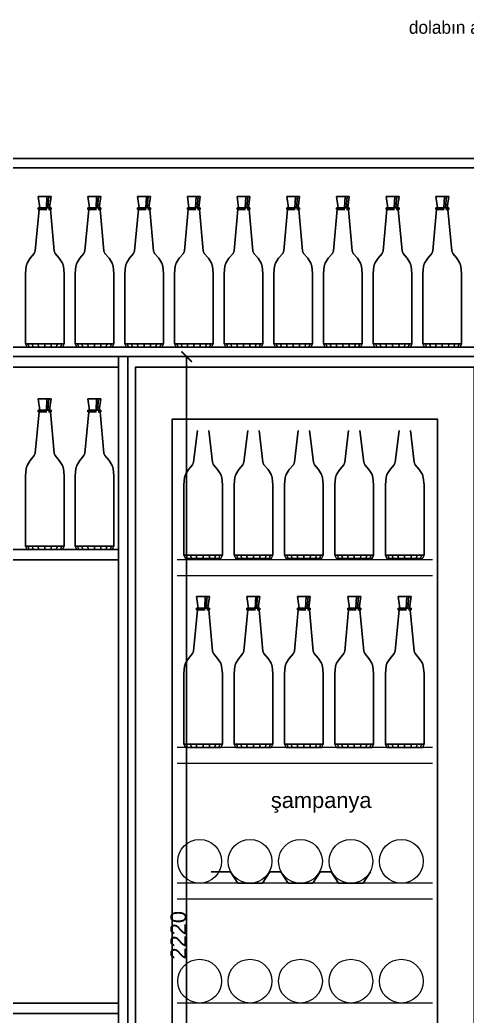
# Model space of a CAD drawing. Header units: millimetres. Extents: x 20829 to 29437, y 2955 to 9873.
# Drawn here: x 24376 to 25235, y 4085 to 5996 of the extents above; entities that cross this region are included whole.
import ezdxf

# ---------------------------------------------------------------- set-up
doc = ezdxf.new("R2010")
doc.units = ezdxf.units.MM
doc.layers.add('Auto-SilikCizgiler', color=251, linetype='Continuous', lineweight=9)
doc.styles.get("Standard").update_dxf_attribs({"font": 'arial.ttf'})
doc.styles.add('TAKSİM', font='GOTHIC.TTF', dxfattribs={"height": 20})
doc.dimstyles.new('ölçü 1_50', dxfattribs={"dimtxt": 30, "dimasz": 20, "dimexe": 2, "dimexo": 5, "dimtad": 1, "dimdec": 0, "dimtxsty": 'Standard', "dimblk": 'ARCHTICK', "dimcen": 2.5, "dimclrd": 256, "dimclre": 256, "dimclrt": 256, "dimadec": 0, "dimazin": 0, "dimtfac": 1, "dimtdec": 0, "dimtmove": 0, "dimatfit": 3, "dimldrblk": 'ARCHTICK', "dimfxl": 1, "dimlwd": -1, "dimlwe": -1, "dimarcsym": 0})

# ---------------------------------------------------------------- blocks, each defined once
blk = doc.blocks.new('sisw')
at = {"layer": 'Auto-SilikCizgiler'}
for points in [[(19158.05, 139884.55, -0.22), (19158.36, 139882.35, -0.16), (19158.36, 139882.35, 0.16), (19158.05, 139884.55, 0.22)], [(19159.29, 139884.55), (19158.2, 139884.55, -0.63), (19158.05, 139884.55, -0.22), (19159.29, 139884.55)], [(19159.29, 139884.55), (19158.05, 139884.55, -0.22), (19158.05, 139884.55, 0.22), (19159.29, 139884.55)], [(19159.29, 139884.55), (19158.05, 139884.55, 0.22), (19158.2, 139884.55, 0.63), (19159.29, 139884.55)], [(19159.29, 139884.55), (19158.48, 139884.55, -0.96), (19158.2, 139884.55, -0.63), (19159.29, 139884.55)], [(19159.29, 139884.55), (19158.2, 139884.55, 0.63), (19158.48, 139884.55, 0.96), (19159.29, 139884.55)], [(19159.29, 139884.55), (19158.86, 139884.55, -1.18), (19158.48, 139884.55, -0.96), (19159.29, 139884.55)], [(19159.29, 139884.55), (19158.48, 139884.55, 0.96), (19158.86, 139884.55, 1.18), (19159.29, 139884.55)], [(19159.29, 139884.55), (19159.29, 139884.55, -1.26), (19158.86, 139884.55, -1.18), (19159.29, 139884.55)], [(19159.29, 139884.55), (19158.86, 139884.55, 1.18), (19159.29, 139884.55, 1.26), (19159.29, 139884.55)], [(19159.29, 139884.55), (19159.29, 139884.55, 1.26), (19159.72, 139884.55, 1.18), (19159.29, 139884.55)], [(19159.29, 139884.55), (19159.72, 139884.55, 1.18), (19160.1, 139884.55, 0.96), (19159.29, 139884.55)], [(19159.29, 139884.55), (19160.1, 139884.55, 0.96), (19160.38, 139884.55, 0.63), (19159.29, 139884.55)], [(19159.29, 139884.55), (19160.38, 139884.55, 0.63), (19160.53, 139884.55, 0.22), (19159.29, 139884.55)], [(19159.29, 139884.55), (19160.53, 139884.55, 0.22), (19160.53, 139884.55, -0.22), (19159.29, 139884.55)], [(19159.29, 139884.55), (19160.53, 139884.55, -0.22), (19160.38, 139884.55, -0.63), (19159.29, 139884.55)], [(19159.29, 139884.55), (19160.38, 139884.55, -0.63), (19160.1, 139884.55, -0.96), (19159.29, 139884.55)], [(19159.29, 139884.55), (19160.1, 139884.55, -0.96), (19159.72, 139884.55, -1.18), (19159.29, 139884.55)], [(19159.29, 139884.55), (19159.72, 139884.55, -1.18), (19159.29, 139884.55, -1.26), (19159.29, 139884.55)], [(19159.72, 139884.55, 1.18), (19159.61, 139882.35, 0.89), (19159.9, 139882.35, 0.72), (19160.1, 139884.55, 0.96)], [(19160.1, 139884.55, -0.96), (19159.9, 139882.35, -0.72), (19159.61, 139882.35, -0.89), (19159.72, 139884.55, -1.18)], [(19160.53, 139884.55, 0.22), (19160.22, 139882.35, 0.16), (19160.22, 139882.35, -0.16), (19160.53, 139884.55, -0.22)], [(19158.21, 139882.04, 0.19), (19157.47, 139874.11, 0.32), (19157.47, 139874.11, -0.32), (19158.21, 139882.04, -0.19)], [(19158.78, 139882.35, 0.3), (19158.2, 139882.35, 0.63), (19158.05, 139882.35, 0.22), (19158.71, 139882.35, 0.1)], [(19158.71, 139882.35, 0.1), (19158.05, 139882.35, 0.22), (19158.05, 139882.35, -0.22), (19158.71, 139882.35, -0.1)], [(19158.05, 139882.35, 0.22), (19158.05, 139882.04, 0.22), (19158.05, 139882.04, -0.22), (19158.05, 139882.35, -0.22)], [(19158.71, 139882.35, -0.1), (19158.05, 139882.35, -0.22), (19158.2, 139882.35, -0.63), (19158.78, 139882.35, -0.3)], [(19158.2, 139882.04, 0.63), (19158.34, 139882.04, 0.55), (19158.21, 139882.04, 0.19), (19158.05, 139882.04, 0.22)], [(19158.05, 139882.04, 0.22), (19158.21, 139882.04, 0.19), (19158.21, 139882.04, -0.19), (19158.05, 139882.04, -0.22)], [(19158.05, 139882.04, -0.22), (19158.21, 139882.04, -0.19), (19158.34, 139882.04, -0.55), (19158.2, 139882.04, -0.63)], [(19158.91, 139882.35, 0.46), (19158.48, 139882.35, 0.96), (19158.2, 139882.35, 0.63), (19158.78, 139882.35, 0.3)], [(19158.78, 139882.35, -0.3), (19158.2, 139882.35, -0.63), (19158.48, 139882.35, -0.96), (19158.91, 139882.35, -0.46)], [(19158.48, 139882.04, 0.96), (19158.58, 139882.04, 0.84), (19158.34, 139882.04, 0.55), (19158.2, 139882.04, 0.63)], [(19158.2, 139882.04, -0.63), (19158.34, 139882.04, -0.55), (19159.67, 139882.04, -1.03), (19158.48, 139882.04, -0.96)], [(19158.36, 139882.35, 0.16), (19158.73, 139882.35, 0.1), (19158.8, 139882.35, 0.28), (19158.47, 139882.35, 0.47)], [(19158.36, 139882.35, -0.16), (19158.73, 139882.35, -0.1), (19158.73, 139882.35, 0.1), (19158.36, 139882.35, 0.16)], [(19158.47, 139882.35, -0.47), (19158.8, 139882.35, -0.28), (19158.73, 139882.35, -0.1), (19158.36, 139882.35, -0.16)], [(19158.47, 139882.35, 0.47), (19158.8, 139882.35, 0.28), (19158.93, 139882.35, 0.43), (19158.69, 139882.35, 0.72)], [(19158.69, 139882.35, -0.72), (19158.93, 139882.35, -0.43), (19158.8, 139882.35, -0.28), (19158.47, 139882.35, -0.47)], [(19159.09, 139882.35, 0.56), (19158.86, 139882.35, 1.18), (19158.48, 139882.35, 0.96), (19158.91, 139882.35, 0.46)], [(19158.91, 139882.35, -0.46), (19158.48, 139882.35, -0.96), (19158.86, 139882.35, -1.18), (19159.09, 139882.35, -0.56)], [(19158.69, 139882.35, 0.72), (19158.93, 139882.35, 0.43), (19159.1, 139882.35, 0.53), (19158.97, 139882.35, 0.89)], [(19158.97, 139882.35, -0.89), (19159.1, 139882.35, -0.53), (19158.93, 139882.35, -0.43), (19158.69, 139882.35, -0.72)], [(19159.29, 139882.35, 0.6), (19159.29, 139882.35, 1.26), (19158.86, 139882.35, 1.18), (19159.09, 139882.35, 0.56)], [(19159.09, 139882.35, -0.56), (19158.86, 139882.35, -1.18), (19159.29, 139882.35, -1.26), (19159.29, 139882.35, -0.6)], [(19159.29, 139882.35, -0.94), (19159.29, 139882.35, -0.57), (19159.1, 139882.35, -0.53), (19158.97, 139882.35, -0.89)], [(19158.97, 139882.35, 0.89), (19159.1, 139882.35, 0.53), (19159.29, 139882.35, 0.57), (19159.29, 139882.35, 0.94)], [(19159.61, 139882.35, -0.89), (19159.48, 139882.35, -0.53), (19159.29, 139882.35, -0.57), (19159.29, 139882.35, -0.94)], [(19159.29, 139882.35, 0.94), (19159.29, 139882.35, 0.57), (19159.48, 139882.35, 0.53), (19159.61, 139882.35, 0.89)], [(19159.29, 139882.35, -0.6), (19159.29, 139882.35, -1.26), (19159.72, 139882.35, -1.18), (19159.49, 139882.35, -0.56)], [(19159.49, 139882.35, 0.56), (19159.72, 139882.35, 1.18), (19159.29, 139882.35, 1.26), (19159.29, 139882.35, 0.6)], [(19159.9, 139882.35, -0.72), (19159.65, 139882.35, -0.43), (19159.48, 139882.35, -0.53), (19159.61, 139882.35, -0.89)], [(19159.61, 139882.35, 0.89), (19159.48, 139882.35, 0.53), (19159.65, 139882.35, 0.43), (19159.9, 139882.35, 0.72)], [(19159.49, 139882.35, -0.56), (19159.72, 139882.35, -1.18), (19160.1, 139882.35, -0.96), (19159.67, 139882.35, -0.46)], [(19159.67, 139882.35, 0.46), (19160.1, 139882.35, 0.96), (19159.72, 139882.35, 1.18), (19159.49, 139882.35, 0.56)], [(19160.11, 139882.35, -0.47), (19159.78, 139882.35, -0.28), (19159.65, 139882.35, -0.43), (19159.9, 139882.35, -0.72)], [(19159.9, 139882.35, 0.72), (19159.65, 139882.35, 0.43), (19159.78, 139882.35, 0.28), (19160.11, 139882.35, 0.47)], [(19159.67, 139882.35, -0.46), (19160.1, 139882.35, -0.96), (19160.38, 139882.35, -0.63), (19159.81, 139882.35, -0.3)], [(19159.81, 139882.35, 0.3), (19160.38, 139882.35, 0.63), (19160.1, 139882.35, 0.96), (19159.67, 139882.35, 0.46)], [(19160.22, 139882.35, -0.16), (19159.85, 139882.35, -0.1), (19159.78, 139882.35, -0.28), (19160.11, 139882.35, -0.47)], [(19160.11, 139882.35, 0.47), (19159.78, 139882.35, 0.28), (19159.85, 139882.35, 0.1), (19160.22, 139882.35, 0.16)], [(19159.81, 139882.35, -0.3), (19160.38, 139882.35, -0.63), (19160.53, 139882.35, -0.22), (19159.88, 139882.35, -0.1)], [(19159.88, 139882.35, 0.1), (19160.53, 139882.35, 0.22), (19160.38, 139882.35, 0.63), (19159.81, 139882.35, 0.3)], [(19160.22, 139882.35, 0.16), (19159.85, 139882.35, 0.1), (19159.85, 139882.35, -0.1), (19160.22, 139882.35, -0.16)], [(19159.88, 139882.35, -0.1), (19160.53, 139882.35, -0.22), (19160.53, 139882.35, 0.22), (19159.88, 139882.35, 0.1)], [(19160.1, 139882.04, -0.96), (19160, 139882.04, -0.84), (19160.24, 139882.04, -0.55), (19160.38, 139882.04, -0.63)], [(19160.38, 139882.04, 0.63), (19160.24, 139882.04, 0.55), (19160, 139882.04, 0.84), (19160.1, 139882.04, 0.96)], [(19160.38, 139882.04, -0.63), (19160.24, 139882.04, -0.55), (19160.37, 139882.04, -0.19), (19160.53, 139882.04, -0.22)], [(19160.53, 139882.04, 0.22), (19160.37, 139882.04, 0.19), (19160.24, 139882.04, 0.55), (19160.38, 139882.04, 0.63)], [(19160.37, 139882.04, -0.19), (19161.11, 139874.11, -0.32), (19161.11, 139874.11, 0.32), (19160.37, 139882.04, 0.19)], [(19160.53, 139882.04, -0.22), (19160.37, 139882.04, -0.19), (19160.37, 139882.04, 0.19), (19160.53, 139882.04, 0.22)], [(19160.53, 139882.35, -0.22), (19160.53, 139882.04, -0.22), (19160.53, 139882.04, 0.22), (19160.53, 139882.35, 0.22)], [(19157.28, 139873.64, 0.35), (19156.5, 139872.71, 0.49), (19156.5, 139872.71, -0.49), (19157.28, 139873.64, -0.35)], [(19157.47, 139874.11, 0.32), (19157.28, 139873.64, 0.35), (19157.28, 139873.64, -0.35), (19157.47, 139874.11, -0.32)], [(19161.11, 139874.11, -0.32), (19161.3, 139873.64, -0.35), (19161.3, 139873.64, 0.35), (19161.11, 139874.11, 0.32)], [(19161.3, 139873.64, -0.35), (19162.09, 139872.71, -0.49), (19162.09, 139872.71, 0.49), (19161.3, 139873.64, 0.35)], [(19155.89, 139871.78, 0.6), (19155.72, 139871.19, 0.63), (19155.72, 139871.19, -0.63), (19155.89, 139871.78, -0.6)], [(19156.5, 139872.71, 0.49), (19155.89, 139871.78, 0.6), (19155.89, 139871.78, -0.6), (19156.5, 139872.71, -0.49)], [(19162.09, 139872.71, -0.49), (19162.69, 139871.78, -0.6), (19162.69, 139871.78, 0.6), (19162.09, 139872.71, 0.49)], [(19162.69, 139871.78, -0.6), (19162.86, 139871.19, -0.63), (19162.86, 139871.19, 0.63), (19162.69, 139871.78, 0.6)], [(19155.72, 139871.19, 0.63), (19155.58, 139869.78, 0.65), (19155.58, 139869.78, -0.65), (19155.72, 139871.19, -0.63)], [(19155.58, 139869.78, 0.65), (19155.58, 139856.26, 0.65), (19155.58, 139856.26, -0.65), (19155.58, 139869.78, -0.65)], [(19162.86, 139871.19, -0.63), (19163.01, 139869.78, -0.65), (19163.01, 139869.78, 0.65), (19162.86, 139871.19, 0.63)], [(19163.01, 139869.78, -0.65), (19163.01, 139856.26, -0.65), (19163.01, 139856.26, 0.65), (19163.01, 139869.78, 0.65)], [(19156.02, 139856.26, 1.89), (19156.3, 139855.63, 1.73), (19155.89, 139855.63, 0.6), (19155.58, 139856.26, 0.65)], [(19155.58, 139856.26, 0.65), (19155.89, 139855.63, 0.6), (19155.89, 139855.63, -0.6), (19155.58, 139856.26, -0.65)], [(19155.58, 139856.26, -0.65), (19155.89, 139855.63, -0.6), (19156.3, 139855.63, -1.73), (19156.02, 139856.26, -1.89)], [(19156.87, 139856.26, 2.89), (19157.07, 139855.63, 2.65), (19156.3, 139855.63, 1.73), (19156.02, 139856.26, 1.89)], [(19156.02, 139856.26, -1.89), (19156.3, 139855.63, -1.73), (19157.07, 139855.63, -2.65), (19156.87, 139856.26, -2.89)], [(19156.87, 139856.26, -2.89), (19157.07, 139855.63, -2.65), (19158.11, 139855.63, -3.25), (19158, 139856.26, -3.54)], [(19158, 139856.26, 3.54), (19158.11, 139855.63, 3.25), (19157.07, 139855.63, 2.65), (19156.87, 139856.26, 2.89)], [(19158, 139856.26, -3.54), (19158.11, 139855.63, -3.25), (19159.29, 139855.63, -3.46), (19159.29, 139856.26, -3.77)], [(19159.29, 139856.26, 3.77), (19159.29, 139855.63, 3.46), (19158.11, 139855.63, 3.25), (19158, 139856.26, 3.54)], [(19159.29, 139856.26, -3.77), (19159.29, 139855.63, -3.46), (19160.47, 139855.63, -3.25), (19160.58, 139856.26, -3.54)], [(19160.58, 139856.26, 3.54), (19160.47, 139855.63, 3.25), (19159.29, 139855.63, 3.46), (19159.29, 139856.26, 3.77)], [(19160.58, 139856.26, -3.54), (19160.47, 139855.63, -3.25), (19161.51, 139855.63, -2.65), (19161.72, 139856.26, -2.89)], [(19161.72, 139856.26, 2.89), (19161.51, 139855.63, 2.65), (19160.47, 139855.63, 3.25), (19160.58, 139856.26, 3.54)], [(19161.72, 139856.26, -2.89), (19161.51, 139855.63, -2.65), (19162.29, 139855.63, -1.73), (19162.56, 139856.26, -1.89)], [(19162.56, 139856.26, 1.89), (19162.29, 139855.63, 1.73), (19161.51, 139855.63, 2.65), (19161.72, 139856.26, 2.89)], [(19162.56, 139856.26, -1.89), (19162.29, 139855.63, -1.73), (19162.7, 139855.63, -0.6), (19163.01, 139856.26, -0.65)], [(19163.01, 139856.26, 0.65), (19162.7, 139855.63, 0.6), (19162.29, 139855.63, 1.73), (19162.56, 139856.26, 1.89)], [(19163.01, 139856.26, -0.65), (19162.7, 139855.63, -0.6), (19162.7, 139855.63, 0.6), (19163.01, 139856.26, 0.65)], [(19156.3, 139855.63, 1.73), (19157.11, 139855.63, 1.26), (19156.82, 139855.63, 0.44), (19155.89, 139855.63, 0.6)], [(19155.89, 139855.63, 0.6), (19156.82, 139855.63, 0.44), (19156.82, 139855.63, -0.44), (19155.89, 139855.63, -0.6)], [(19155.89, 139855.63, -0.6), (19156.82, 139855.63, -0.44), (19157.11, 139855.63, -1.26), (19156.3, 139855.63, -1.73)], [(19157.07, 139855.63, 2.65), (19157.68, 139855.63, 1.93), (19157.11, 139855.63, 1.26), (19156.3, 139855.63, 1.73)], [(19156.3, 139855.63, -1.73), (19157.11, 139855.63, -1.26), (19157.68, 139855.63, -1.93), (19157.07, 139855.63, -2.65)], [(19158.11, 139855.63, 3.25), (19158.43, 139855.63, 2.36), (19157.68, 139855.63, 1.93), (19157.07, 139855.63, 2.65)], [(19157.07, 139855.63, -2.65), (19157.68, 139855.63, -1.93), (19158.43, 139855.63, -2.36), (19158.11, 139855.63, -3.25)], [(19158.11, 139855.63, -3.25), (19158.43, 139855.63, -2.36), (19159.29, 139855.63, -2.51), (19159.29, 139855.63, -3.46)], [(19159.29, 139855.63, 3.46), (19159.29, 139855.63, 2.51), (19158.43, 139855.63, 2.36), (19158.11, 139855.63, 3.25)], [(19159.29, 139855.63, -3.46), (19159.29, 139855.63, -2.51), (19160.15, 139855.63, -2.36), (19160.47, 139855.63, -3.25)], [(19160.47, 139855.63, 3.25), (19160.15, 139855.63, 2.36), (19159.29, 139855.63, 2.51), (19159.29, 139855.63, 3.46)], [(19160.47, 139855.63, -3.25), (19160.15, 139855.63, -2.36), (19160.91, 139855.63, -1.93), (19161.51, 139855.63, -2.65)], [(19161.51, 139855.63, 2.65), (19160.91, 139855.63, 1.93), (19160.15, 139855.63, 2.36), (19160.47, 139855.63, 3.25)], [(19161.51, 139855.63, -2.65), (19160.91, 139855.63, -1.93), (19161.47, 139855.63, -1.26), (19162.29, 139855.63, -1.73)], [(19162.29, 139855.63, 1.73), (19161.47, 139855.63, 1.26), (19160.91, 139855.63, 1.93), (19161.51, 139855.63, 2.65)], [(19162.29, 139855.63, -1.73), (19161.47, 139855.63, -1.26), (19161.77, 139855.63, -0.44), (19162.7, 139855.63, -0.6)], [(19162.7, 139855.63, 0.6), (19161.77, 139855.63, 0.44), (19161.47, 139855.63, 1.26), (19162.29, 139855.63, 1.73)], [(19162.7, 139855.63, -0.6), (19161.77, 139855.63, -0.44), (19161.77, 139855.63, 0.44), (19162.7, 139855.63, 0.6)]]:
    blk.add_3dface(points, dxfattribs=at)
blk = doc.blocks.new('A$C27CE1237')
at = {"layer": 'Auto-SilikCizgiler'}
for points in [[(26.3, 245.5, -23.2), (18.9, 184.8, -21.9), (18.9, 184.8, -28.4), (26.3, 245.5, -27.1)], [(48, 245.5, -27.1), (55.4, 184.8, -28.4), (55.4, 184.8, -21.9), (48, 245.5, -23.2)], [(123.1, 245.5, -23.2), (115.7, 184.8, -21.9), (115.7, 184.8, -28.4), (123.1, 245.5, -27.1)], [(144.8, 245.5, -27.1), (152.2, 184.8, -28.4), (152.2, 184.8, -21.9), (144.8, 245.5, -23.2)], [(219.9, 245.5, -23.2), (212.5, 184.8, -21.9), (212.5, 184.8, -28.4), (219.9, 245.5, -27.1)], [(241.6, 245.5, -27.1), (249, 184.8, -28.4), (249, 184.8, -21.9), (241.6, 245.5, -23.2)], [(316.7, 245.5, -23.2), (309.3, 184.8, -21.9), (309.3, 184.8, -28.4), (316.7, 245.5, -27.1)], [(338.4, 245.5, -27.1), (345.8, 184.8, -28.4), (345.8, 184.8, -21.9), (338.4, 245.5, -23.2)], [(413.5, 245.5, -23.2), (406.1, 184.8, -21.9), (406.1, 184.8, -28.4), (413.5, 245.5, -27.1)], [(435.2, 245.5, -27.1), (442.6, 184.8, -28.4), (442.6, 184.8, -21.9), (435.2, 245.5, -23.2)], [(17, 180, -21.6), (9.2, 170.8, -20.2), (9.2, 170.8, -30.1), (17, 180, -28.7)], [(18.9, 184.8, -21.9), (17, 180, -21.6), (17, 180, -28.7), (18.9, 184.8, -28.4)], [(55.4, 184.8, -28.4), (57.3, 180, -28.7), (57.3, 180, -21.6), (55.4, 184.8, -21.9)], [(57.3, 180, -28.7), (65.1, 170.8, -30.1), (65.1, 170.8, -20.2), (57.3, 180, -21.6)], [(113.8, 180, -21.6), (106, 170.8, -20.2), (106, 170.8, -30.1), (113.8, 180, -28.7)], [(115.7, 184.8, -21.9), (113.8, 180, -21.6), (113.8, 180, -28.7), (115.7, 184.8, -28.4)], [(152.2, 184.8, -28.4), (154.1, 180, -28.7), (154.1, 180, -21.6), (152.2, 184.8, -21.9)], [(154.1, 180, -28.7), (161.9, 170.8, -30.1), (161.9, 170.8, -20.2), (154.1, 180, -21.6)], [(210.6, 180, -21.6), (202.8, 170.8, -20.2), (202.8, 170.8, -30.1), (210.6, 180, -28.7)], [(212.5, 184.8, -21.9), (210.6, 180, -21.6), (210.6, 180, -28.7), (212.5, 184.8, -28.4)], [(249, 184.8, -28.4), (250.9, 180, -28.7), (250.9, 180, -21.6), (249, 184.8, -21.9)], [(250.9, 180, -28.7), (258.7, 170.8, -30.1), (258.7, 170.8, -20.2), (250.9, 180, -21.6)], [(307.4, 180, -21.6), (299.6, 170.8, -20.2), (299.6, 170.8, -30.1), (307.4, 180, -28.7)], [(309.3, 184.8, -21.9), (307.4, 180, -21.6), (307.4, 180, -28.7), (309.3, 184.8, -28.4)], [(345.8, 184.8, -28.4), (347.7, 180, -28.7), (347.7, 180, -21.6), (345.8, 184.8, -21.9)], [(347.7, 180, -28.7), (355.5, 170.8, -30.1), (355.5, 170.8, -20.2), (347.7, 180, -21.6)], [(404.2, 180, -21.6), (396.4, 170.8, -20.2), (396.4, 170.8, -30.1), (404.2, 180, -28.7)], [(406.1, 184.8, -21.9), (404.2, 180, -21.6), (404.2, 180, -28.7), (406.1, 184.8, -28.4)], [(442.6, 184.8, -28.4), (444.5, 180, -28.7), (444.5, 180, -21.6), (442.6, 184.8, -21.9)], [(444.5, 180, -28.7), (452.3, 170.8, -30.1), (452.3, 170.8, -20.2), (444.5, 180, -21.6)], [(1.4, 155.5, -18.8), (0, 141.4, -18.6), (0, 141.4, -31.7), (1.4, 155.5, -31.4)], [(3.1, 161.4, -19.1), (1.4, 155.5, -18.8), (1.4, 155.5, -31.4), (3.1, 161.4, -31.1)], [(9.2, 170.8, -20.2), (3.1, 161.4, -19.1), (3.1, 161.4, -31.1), (9.2, 170.8, -30.1)], [(65.1, 170.8, -30.1), (71.2, 161.4, -31.1), (71.2, 161.4, -19.1), (65.1, 170.8, -20.2)], [(71.2, 161.4, -31.1), (72.9, 155.5, -31.4), (72.9, 155.5, -18.8), (71.2, 161.4, -19.1)], [(72.9, 155.5, -31.4), (74.3, 141.4, -31.7), (74.3, 141.4, -18.6), (72.9, 155.5, -18.8)], [(98.2, 155.5, -18.8), (96.8, 141.4, -18.6), (96.8, 141.4, -31.7), (98.2, 155.5, -31.4)], [(99.9, 161.4, -19.1), (98.2, 155.5, -18.8), (98.2, 155.5, -31.4), (99.9, 161.4, -31.1)], [(106, 170.8, -20.2), (99.9, 161.4, -19.1), (99.9, 161.4, -31.1), (106, 170.8, -30.1)], [(161.9, 170.8, -30.1), (168, 161.4, -31.1), (168, 161.4, -19.1), (161.9, 170.8, -20.2)], [(168, 161.4, -31.1), (169.7, 155.5, -31.4), (169.7, 155.5, -18.8), (168, 161.4, -19.1)], [(169.7, 155.5, -31.4), (171.1, 141.4, -31.7), (171.1, 141.4, -18.6), (169.7, 155.5, -18.8)], [(195, 155.5, -18.8), (193.6, 141.4, -18.6), (193.6, 141.4, -31.7), (195, 155.5, -31.4)], [(196.7, 161.4, -19.1), (195, 155.5, -18.8), (195, 155.5, -31.4), (196.7, 161.4, -31.1)], [(202.8, 170.8, -20.2), (196.7, 161.4, -19.1), (196.7, 161.4, -31.1), (202.8, 170.8, -30.1)], [(258.7, 170.8, -30.1), (264.8, 161.4, -31.1), (264.8, 161.4, -19.1), (258.7, 170.8, -20.2)], [(264.8, 161.4, -31.1), (266.5, 155.5, -31.4), (266.5, 155.5, -18.8), (264.8, 161.4, -19.1)], [(266.5, 155.5, -31.4), (267.9, 141.4, -31.7), (267.9, 141.4, -18.6), (266.5, 155.5, -18.8)], [(291.8, 155.5, -18.8), (290.4, 141.4, -18.6), (290.4, 141.4, -31.7), (291.8, 155.5, -31.4)], [(293.5, 161.4, -19.1), (291.8, 155.5, -18.8), (291.8, 155.5, -31.4), (293.5, 161.4, -31.1)], [(299.6, 170.8, -20.2), (293.5, 161.4, -19.1), (293.5, 161.4, -31.1), (299.6, 170.8, -30.1)], [(355.5, 170.8, -30.1), (361.6, 161.4, -31.1), (361.6, 161.4, -19.1), (355.5, 170.8, -20.2)], [(361.6, 161.4, -31.1), (363.3, 155.5, -31.4), (363.3, 155.5, -18.8), (361.6, 161.4, -19.1)], [(363.3, 155.5, -31.4), (364.7, 141.4, -31.7), (364.7, 141.4, -18.6), (363.3, 155.5, -18.8)], [(388.6, 155.5, -18.8), (387.2, 141.4, -18.6), (387.2, 141.4, -31.7), (388.6, 155.5, -31.4)], [(390.3, 161.4, -19.1), (388.6, 155.5, -18.8), (388.6, 155.5, -31.4), (390.3, 161.4, -31.1)], [(396.4, 170.8, -20.2), (390.3, 161.4, -19.1), (390.3, 161.4, -31.1), (396.4, 170.8, -30.1)], [(452.3, 170.8, -30.1), (458.4, 161.4, -31.1), (458.4, 161.4, -19.1), (452.3, 170.8, -20.2)], [(458.4, 161.4, -31.1), (460.1, 155.5, -31.4), (460.1, 155.5, -18.8), (458.4, 161.4, -19.1)], [(460.1, 155.5, -31.4), (461.5, 141.4, -31.7), (461.5, 141.4, -18.6), (460.1, 155.5, -18.8)], [(0, 141.4, -18.6), (0, 6.3, -18.6), (0, 6.3, -31.7), (0, 141.4, -31.7)], [(74.3, 141.4, -31.7), (74.3, 6.3, -31.7), (74.3, 6.3, -18.6), (74.3, 141.4, -18.6)], [(96.8, 141.4, -18.6), (96.8, 6.3, -18.6), (96.8, 6.3, -31.7), (96.8, 141.4, -31.7)], [(171.1, 141.4, -31.7), (171.1, 6.3, -31.7), (171.1, 6.3, -18.6), (171.1, 141.4, -18.6)], [(193.6, 141.4, -18.6), (193.6, 6.3, -18.6), (193.6, 6.3, -31.7), (193.6, 141.4, -31.7)], [(267.9, 141.4, -31.7), (267.9, 6.3, -31.7), (267.9, 6.3, -18.6), (267.9, 141.4, -18.6)], [(290.4, 141.4, -18.6), (290.4, 6.3, -18.6), (290.4, 6.3, -31.7), (290.4, 141.4, -31.7)], [(364.7, 141.4, -31.7), (364.7, 6.3, -31.7), (364.7, 6.3, -18.6), (364.7, 141.4, -18.6)], [(387.2, 141.4, -18.6), (387.2, 6.3, -18.6), (387.2, 6.3, -31.7), (387.2, 141.4, -31.7)], [(461.5, 141.4, -31.7), (461.5, 6.3, -31.7), (461.5, 6.3, -18.6), (461.5, 141.4, -18.6)], [(4.5, 6.3, -6.3), (7.2, 0, -7.9), (3.1, 0, -19.1), (0, 6.3, -18.6)], [(0, 6.3, -18.6), (3.1, 0, -19.1), (3.1, 0, -31.2), (0, 6.3, -31.7)], [(0, 6.3, -31.7), (3.1, 0, -31.2), (7.2, 0, -42.4), (4.5, 6.3, -44)], [(7.2, 0, -7.9), (15.4, 0, -12.6), (12.4, 0, -20.8), (3.1, 0, -19.1)], [(3.1, 0, -19.1), (12.4, 0, -20.8), (12.4, 0, -29.5), (3.1, 0, -31.2)], [(3.1, 0, -31.2), (12.4, 0, -29.5), (15.4, 0, -37.7), (7.2, 0, -42.4)], [(12.9, 6.3, 3.7), (14.9, 0, 1.3), (7.2, 0, -7.9), (4.5, 6.3, -6.3)], [(4.5, 6.3, -44), (7.2, 0, -42.4), (14.9, 0, -51.6), (12.9, 6.3, -54)], [(14.9, 0, 1.3), (21, 0, -5.9), (15.4, 0, -12.6), (7.2, 0, -7.9)], [(7.2, 0, -42.4), (15.4, 0, -37.7), (21, 0, -44.4), (14.9, 0, -51.6)], [(12.9, 6.3, -54), (14.9, 0, -51.6), (25.3, 0, -57.6), (24.2, 6.3, -60.6)], [(24.2, 6.3, 10.3), (25.3, 0, 7.3), (14.9, 0, 1.3), (12.9, 6.3, 3.7)], [(25.3, 0, 7.3), (28.5, 0, -1.5), (21, 0, -5.9), (14.9, 0, 1.3)], [(14.9, 0, -51.6), (21, 0, -44.4), (28.5, 0, -48.8), (25.3, 0, -57.6)], [(24.2, 6.3, -60.6), (25.3, 0, -57.6), (37.1, 0, -59.7), (37.1, 6.3, -62.9)], [(37.1, 6.3, 12.6), (37.1, 0, 9.4), (25.3, 0, 7.3), (24.2, 6.3, 10.3)], [(25.3, 0, -57.6), (28.5, 0, -48.8), (37.1, 0, -50.3), (37.1, 0, -59.7)], [(37.1, 0, 9.4), (37.1, 0), (28.5, 0, -1.5), (25.3, 0, 7.3)], [(37.1, 6.3, -62.9), (37.1, 0, -59.7), (49, 0, -57.6), (50, 6.3, -60.6)], [(50, 6.3, 10.3), (49, 0, 7.3), (37.1, 0, 9.4), (37.1, 6.3, 12.6)], [(37.1, 0, -59.7), (37.1, 0, -50.3), (45.7, 0, -48.8), (49, 0, -57.6)], [(49, 0, 7.3), (45.7, 0, -1.5), (37.1, 0), (37.1, 0, 9.4)], [(49, 0, -57.6), (45.7, 0, -48.8), (53.3, 0, -44.4), (59.4, 0, -51.6)], [(59.4, 0, 1.3), (53.3, 0, -5.9), (45.7, 0, -1.5), (49, 0, 7.3)], [(50, 6.3, -60.6), (49, 0, -57.6), (59.4, 0, -51.6), (61.4, 6.3, -54)], [(61.4, 6.3, 3.7), (59.4, 0, 1.3), (49, 0, 7.3), (50, 6.3, 10.3)], [(59.4, 0, -51.6), (53.3, 0, -44.4), (58.9, 0, -37.7), (67.1, 0, -42.4)], [(67.1, 0, -7.9), (58.9, 0, -12.6), (53.3, 0, -5.9), (59.4, 0, 1.3)], [(67.1, 0, -42.4), (58.9, 0, -37.7), (61.9, 0, -29.5), (71.2, 0, -31.2)], [(71.2, 0, -19.1), (61.9, 0, -20.8), (58.9, 0, -12.6), (67.1, 0, -7.9)], [(61.4, 6.3, -54), (59.4, 0, -51.6), (67.1, 0, -42.4), (69.8, 6.3, -44)], [(69.8, 6.3, -6.3), (67.1, 0, -7.9), (59.4, 0, 1.3), (61.4, 6.3, 3.7)], [(71.2, 0, -31.2), (61.9, 0, -29.5), (61.9, 0, -20.8), (71.2, 0, -19.1)], [(69.8, 6.3, -44), (67.1, 0, -42.4), (71.2, 0, -31.2), (74.3, 6.3, -31.7)], [(74.3, 6.3, -18.6), (71.2, 0, -19.1), (67.1, 0, -7.9), (69.8, 6.3, -6.3)], [(74.3, 6.3, -31.7), (71.2, 0, -31.2), (71.2, 0, -19.1), (74.3, 6.3, -18.6)], [(101.3, 6.3, -6.3), (104, 0, -7.9), (99.9, 0, -19.1), (96.8, 6.3, -18.6)], [(96.8, 6.3, -18.6), (99.9, 0, -19.1), (99.9, 0, -31.2), (96.8, 6.3, -31.7)], [(96.8, 6.3, -31.7), (99.9, 0, -31.2), (104, 0, -42.4), (101.3, 6.3, -44)], [(104, 0, -7.9), (112.2, 0, -12.6), (109.2, 0, -20.8), (99.9, 0, -19.1)], [(99.9, 0, -19.1), (109.2, 0, -20.8), (109.2, 0, -29.5), (99.9, 0, -31.2)], [(99.9, 0, -31.2), (109.2, 0, -29.5), (112.2, 0, -37.7), (104, 0, -42.4)], [(109.7, 6.3, 3.7), (111.7, 0, 1.3), (104, 0, -7.9), (101.3, 6.3, -6.3)], [(101.3, 6.3, -44), (104, 0, -42.4), (111.7, 0, -51.6), (109.7, 6.3, -54)], [(111.7, 0, 1.3), (117.8, 0, -5.9), (112.2, 0, -12.6), (104, 0, -7.9)], [(104, 0, -42.4), (112.2, 0, -37.7), (117.8, 0, -44.4), (111.7, 0, -51.6)], [(109.7, 6.3, -54), (111.7, 0, -51.6), (122.1, 0, -57.6), (121, 6.3, -60.6)], [(121, 6.3, 10.3), (122.1, 0, 7.3), (111.7, 0, 1.3), (109.7, 6.3, 3.7)], [(122.1, 0, 7.3), (125.3, 0, -1.5), (117.8, 0, -5.9), (111.7, 0, 1.3)], [(111.7, 0, -51.6), (117.8, 0, -44.4), (125.3, 0, -48.8), (122.1, 0, -57.6)], [(121, 6.3, -60.6), (122.1, 0, -57.6), (133.9, 0, -59.7), (133.9, 6.3, -62.9)], [(133.9, 6.3, 12.6), (133.9, 0, 9.4), (122.1, 0, 7.3), (121, 6.3, 10.3)], [(122.1, 0, -57.6), (125.3, 0, -48.8), (133.9, 0, -50.3), (133.9, 0, -59.7)], [(133.9, 0, 9.4), (133.9, 0), (125.3, 0, -1.5), (122.1, 0, 7.3)], [(133.9, 6.3, -62.9), (133.9, 0, -59.7), (145.8, 0, -57.6), (146.8, 6.3, -60.6)], [(146.8, 6.3, 10.3), (145.8, 0, 7.3), (133.9, 0, 9.4), (133.9, 6.3, 12.6)], [(133.9, 0, -59.7), (133.9, 0, -50.3), (142.5, 0, -48.8), (145.8, 0, -57.6)], [(145.8, 0, 7.3), (142.5, 0, -1.5), (133.9, 0), (133.9, 0, 9.4)], [(145.8, 0, -57.6), (142.5, 0, -48.8), (150.1, 0, -44.4), (156.2, 0, -51.6)], [(156.2, 0, 1.3), (150.1, 0, -5.9), (142.5, 0, -1.5), (145.8, 0, 7.3)], [(146.8, 6.3, -60.6), (145.8, 0, -57.6), (156.2, 0, -51.6), (158.2, 6.3, -54)], [(158.2, 6.3, 3.7), (156.2, 0, 1.3), (145.8, 0, 7.3), (146.8, 6.3, 10.3)], [(156.2, 0, -51.6), (150.1, 0, -44.4), (155.7, 0, -37.7), (163.9, 0, -42.4)], [(163.9, 0, -7.9), (155.7, 0, -12.6), (150.1, 0, -5.9), (156.2, 0, 1.3)], [(163.9, 0, -42.4), (155.7, 0, -37.7), (158.7, 0, -29.5), (168, 0, -31.2)], [(168, 0, -19.1), (158.7, 0, -20.8), (155.7, 0, -12.6), (163.9, 0, -7.9)], [(158.2, 6.3, -54), (156.2, 0, -51.6), (163.9, 0, -42.4), (166.6, 6.3, -44)], [(166.6, 6.3, -6.3), (163.9, 0, -7.9), (156.2, 0, 1.3), (158.2, 6.3, 3.7)], [(168, 0, -31.2), (158.7, 0, -29.5), (158.7, 0, -20.8), (168, 0, -19.1)], [(166.6, 6.3, -44), (163.9, 0, -42.4), (168, 0, -31.2), (171.1, 6.3, -31.7)], [(171.1, 6.3, -18.6), (168, 0, -19.1), (163.9, 0, -7.9), (166.6, 6.3, -6.3)], [(171.1, 6.3, -31.7), (168, 0, -31.2), (168, 0, -19.1), (171.1, 6.3, -18.6)], [(198.1, 6.3, -6.3), (200.8, 0, -7.9), (196.7, 0, -19.1), (193.6, 6.3, -18.6)], [(193.6, 6.3, -18.6), (196.7, 0, -19.1), (196.7, 0, -31.2), (193.6, 6.3, -31.7)], [(193.6, 6.3, -31.7), (196.7, 0, -31.2), (200.8, 0, -42.4), (198.1, 6.3, -44)], [(200.8, 0, -7.9), (209, 0, -12.6), (206, 0, -20.8), (196.7, 0, -19.1)], [(196.7, 0, -19.1), (206, 0, -20.8), (206, 0, -29.5), (196.7, 0, -31.2)], [(196.7, 0, -31.2), (206, 0, -29.5), (209, 0, -37.7), (200.8, 0, -42.4)], [(206.5, 6.3, 3.7), (208.5, 0, 1.3), (200.8, 0, -7.9), (198.1, 6.3, -6.3)], [(198.1, 6.3, -44), (200.8, 0, -42.4), (208.5, 0, -51.6), (206.5, 6.3, -54)], [(208.5, 0, 1.3), (214.6, 0, -5.9), (209, 0, -12.6), (200.8, 0, -7.9)], [(200.8, 0, -42.4), (209, 0, -37.7), (214.6, 0, -44.4), (208.5, 0, -51.6)], [(206.5, 6.3, -54), (208.5, 0, -51.6), (218.9, 0, -57.6), (217.8, 6.3, -60.6)], [(217.8, 6.3, 10.3), (218.9, 0, 7.3), (208.5, 0, 1.3), (206.5, 6.3, 3.7)], [(218.9, 0, 7.3), (222.1, 0, -1.5), (214.6, 0, -5.9), (208.5, 0, 1.3)], [(208.5, 0, -51.6), (214.6, 0, -44.4), (222.1, 0, -48.8), (218.9, 0, -57.6)], [(217.8, 6.3, -60.6), (218.9, 0, -57.6), (230.7, 0, -59.7), (230.7, 6.3, -62.9)], [(230.7, 6.3, 12.6), (230.7, 0, 9.4), (218.9, 0, 7.3), (217.8, 6.3, 10.3)], [(218.9, 0, -57.6), (222.1, 0, -48.8), (230.7, 0, -50.3), (230.7, 0, -59.7)], [(230.7, 0, 9.4), (230.7, 0), (222.1, 0, -1.5), (218.9, 0, 7.3)], [(230.7, 6.3, -62.9), (230.7, 0, -59.7), (242.6, 0, -57.6), (243.6, 6.3, -60.6)], [(243.6, 6.3, 10.3), (242.6, 0, 7.3), (230.7, 0, 9.4), (230.7, 6.3, 12.6)], [(230.7, 0, -59.7), (230.7, 0, -50.3), (239.3, 0, -48.8), (242.6, 0, -57.6)], [(242.6, 0, 7.3), (239.3, 0, -1.5), (230.7, 0), (230.7, 0, 9.4)], [(242.6, 0, -57.6), (239.3, 0, -48.8), (246.9, 0, -44.4), (253, 0, -51.6)], [(253, 0, 1.3), (246.9, 0, -5.9), (239.3, 0, -1.5), (242.6, 0, 7.3)], [(243.6, 6.3, -60.6), (242.6, 0, -57.6), (253, 0, -51.6), (255, 6.3, -54)], [(255, 6.3, 3.7), (253, 0, 1.3), (242.6, 0, 7.3), (243.6, 6.3, 10.3)], [(253, 0, -51.6), (246.9, 0, -44.4), (252.5, 0, -37.7), (260.7, 0, -42.4)], [(260.7, 0, -7.9), (252.5, 0, -12.6), (246.9, 0, -5.9), (253, 0, 1.3)], [(260.7, 0, -42.4), (252.5, 0, -37.7), (255.5, 0, -29.5), (264.8, 0, -31.2)], [(264.8, 0, -19.1), (255.5, 0, -20.8), (252.5, 0, -12.6), (260.7, 0, -7.9)], [(255, 6.3, -54), (253, 0, -51.6), (260.7, 0, -42.4), (263.4, 6.3, -44)], [(263.4, 6.3, -6.3), (260.7, 0, -7.9), (253, 0, 1.3), (255, 6.3, 3.7)], [(264.8, 0, -31.2), (255.5, 0, -29.5), (255.5, 0, -20.8), (264.8, 0, -19.1)], [(263.4, 6.3, -44), (260.7, 0, -42.4), (264.8, 0, -31.2), (267.9, 6.3, -31.7)], [(267.9, 6.3, -18.6), (264.8, 0, -19.1), (260.7, 0, -7.9), (263.4, 6.3, -6.3)], [(267.9, 6.3, -31.7), (264.8, 0, -31.2), (264.8, 0, -19.1), (267.9, 6.3, -18.6)], [(294.9, 6.3, -6.3), (297.6, 0, -7.9), (293.5, 0, -19.1), (290.4, 6.3, -18.6)], [(290.4, 6.3, -18.6), (293.5, 0, -19.1), (293.5, 0, -31.2), (290.4, 6.3, -31.7)], [(290.4, 6.3, -31.7), (293.5, 0, -31.2), (297.6, 0, -42.4), (294.9, 6.3, -44)], [(297.6, 0, -7.9), (305.8, 0, -12.6), (302.8, 0, -20.8), (293.5, 0, -19.1)], [(293.5, 0, -19.1), (302.8, 0, -20.8), (302.8, 0, -29.5), (293.5, 0, -31.2)], [(293.5, 0, -31.2), (302.8, 0, -29.5), (305.8, 0, -37.7), (297.6, 0, -42.4)], [(303.3, 6.3, 3.7), (305.3, 0, 1.3), (297.6, 0, -7.9), (294.9, 6.3, -6.3)], [(294.9, 6.3, -44), (297.6, 0, -42.4), (305.3, 0, -51.6), (303.3, 6.3, -54)], [(305.3, 0, 1.3), (311.4, 0, -5.9), (305.8, 0, -12.6), (297.6, 0, -7.9)], [(297.6, 0, -42.4), (305.8, 0, -37.7), (311.4, 0, -44.4), (305.3, 0, -51.6)], [(303.3, 6.3, -54), (305.3, 0, -51.6), (315.7, 0, -57.6), (314.6, 6.3, -60.6)], [(314.6, 6.3, 10.3), (315.7, 0, 7.3), (305.3, 0, 1.3), (303.3, 6.3, 3.7)], [(315.7, 0, 7.3), (318.9, 0, -1.5), (311.4, 0, -5.9), (305.3, 0, 1.3)], [(305.3, 0, -51.6), (311.4, 0, -44.4), (318.9, 0, -48.8), (315.7, 0, -57.6)], [(314.6, 6.3, -60.6), (315.7, 0, -57.6), (327.5, 0, -59.7), (327.5, 6.3, -62.9)], [(327.5, 6.3, 12.6), (327.5, 0, 9.4), (315.7, 0, 7.3), (314.6, 6.3, 10.3)], [(315.7, 0, -57.6), (318.9, 0, -48.8), (327.5, 0, -50.3), (327.5, 0, -59.7)], [(327.5, 0, 9.4), (327.5, 0), (318.9, 0, -1.5), (315.7, 0, 7.3)], [(327.5, 6.3, -62.9), (327.5, 0, -59.7), (339.4, 0, -57.6), (340.4, 6.3, -60.6)], [(340.4, 6.3, 10.3), (339.4, 0, 7.3), (327.5, 0, 9.4), (327.5, 6.3, 12.6)], [(327.5, 0, -59.7), (327.5, 0, -50.3), (336.1, 0, -48.8), (339.4, 0, -57.6)], [(339.4, 0, 7.3), (336.1, 0, -1.5), (327.5, 0), (327.5, 0, 9.4)], [(339.4, 0, -57.6), (336.1, 0, -48.8), (343.7, 0, -44.4), (349.8, 0, -51.6)], [(349.8, 0, 1.3), (343.7, 0, -5.9), (336.1, 0, -1.5), (339.4, 0, 7.3)], [(340.4, 6.3, -60.6), (339.4, 0, -57.6), (349.8, 0, -51.6), (351.8, 6.3, -54)], [(351.8, 6.3, 3.7), (349.8, 0, 1.3), (339.4, 0, 7.3), (340.4, 6.3, 10.3)], [(349.8, 0, -51.6), (343.7, 0, -44.4), (349.3, 0, -37.7), (357.5, 0, -42.4)], [(357.5, 0, -7.9), (349.3, 0, -12.6), (343.7, 0, -5.9), (349.8, 0, 1.3)], [(357.5, 0, -42.4), (349.3, 0, -37.7), (352.3, 0, -29.5), (361.6, 0, -31.2)], [(361.6, 0, -19.1), (352.3, 0, -20.8), (349.3, 0, -12.6), (357.5, 0, -7.9)], [(351.8, 6.3, -54), (349.8, 0, -51.6), (357.5, 0, -42.4), (360.2, 6.3, -44)], [(360.2, 6.3, -6.3), (357.5, 0, -7.9), (349.8, 0, 1.3), (351.8, 6.3, 3.7)], [(361.6, 0, -31.2), (352.3, 0, -29.5), (352.3, 0, -20.8), (361.6, 0, -19.1)], [(360.2, 6.3, -44), (357.5, 0, -42.4), (361.6, 0, -31.2), (364.7, 6.3, -31.7)], [(364.7, 6.3, -18.6), (361.6, 0, -19.1), (357.5, 0, -7.9), (360.2, 6.3, -6.3)], [(364.7, 6.3, -31.7), (361.6, 0, -31.2), (361.6, 0, -19.1), (364.7, 6.3, -18.6)], [(391.7, 6.3, -6.3), (394.4, 0, -7.9), (390.3, 0, -19.1), (387.2, 6.3, -18.6)], [(387.2, 6.3, -18.6), (390.3, 0, -19.1), (390.3, 0, -31.2), (387.2, 6.3, -31.7)], [(387.2, 6.3, -31.7), (390.3, 0, -31.2), (394.4, 0, -42.4), (391.7, 6.3, -44)], [(394.4, 0, -7.9), (402.6, 0, -12.6), (399.6, 0, -20.8), (390.3, 0, -19.1)], [(390.3, 0, -19.1), (399.6, 0, -20.8), (399.6, 0, -29.5), (390.3, 0, -31.2)], [(390.3, 0, -31.2), (399.6, 0, -29.5), (402.6, 0, -37.7), (394.4, 0, -42.4)], [(400.1, 6.3, 3.7), (402.1, 0, 1.3), (394.4, 0, -7.9), (391.7, 6.3, -6.3)], [(391.7, 6.3, -44), (394.4, 0, -42.4), (402.1, 0, -51.6), (400.1, 6.3, -54)], [(402.1, 0, 1.3), (408.2, 0, -5.9), (402.6, 0, -12.6), (394.4, 0, -7.9)], [(394.4, 0, -42.4), (402.6, 0, -37.7), (408.2, 0, -44.4), (402.1, 0, -51.6)], [(400.1, 6.3, -54), (402.1, 0, -51.6), (412.5, 0, -57.6), (411.4, 6.3, -60.6)], [(411.4, 6.3, 10.3), (412.5, 0, 7.3), (402.1, 0, 1.3), (400.1, 6.3, 3.7)], [(412.5, 0, 7.3), (415.7, 0, -1.5), (408.2, 0, -5.9), (402.1, 0, 1.3)], [(402.1, 0, -51.6), (408.2, 0, -44.4), (415.7, 0, -48.8), (412.5, 0, -57.6)], [(411.4, 6.3, -60.6), (412.5, 0, -57.6), (424.3, 0, -59.7), (424.3, 6.3, -62.9)], [(424.3, 6.3, 12.6), (424.3, 0, 9.4), (412.5, 0, 7.3), (411.4, 6.3, 10.3)], [(412.5, 0, -57.6), (415.7, 0, -48.8), (424.3, 0, -50.3), (424.3, 0, -59.7)], [(424.3, 0, 9.4), (424.3, 0), (415.7, 0, -1.5), (412.5, 0, 7.3)], [(424.3, 6.3, -62.9), (424.3, 0, -59.7), (436.2, 0, -57.6), (437.2, 6.3, -60.6)], [(437.2, 6.3, 10.3), (436.2, 0, 7.3), (424.3, 0, 9.4), (424.3, 6.3, 12.6)], [(424.3, 0, -59.7), (424.3, 0, -50.3), (432.9, 0, -48.8), (436.2, 0, -57.6)], [(436.2, 0, 7.3), (432.9, 0, -1.5), (424.3, 0), (424.3, 0, 9.4)], [(436.2, 0, -57.6), (432.9, 0, -48.8), (440.5, 0, -44.4), (446.6, 0, -51.6)], [(446.6, 0, 1.3), (440.5, 0, -5.9), (432.9, 0, -1.5), (436.2, 0, 7.3)], [(437.2, 6.3, -60.6), (436.2, 0, -57.6), (446.6, 0, -51.6), (448.6, 6.3, -54)], [(448.6, 6.3, 3.7), (446.6, 0, 1.3), (436.2, 0, 7.3), (437.2, 6.3, 10.3)], [(446.6, 0, -51.6), (440.5, 0, -44.4), (446.1, 0, -37.7), (454.3, 0, -42.4)], [(454.3, 0, -7.9), (446.1, 0, -12.6), (440.5, 0, -5.9), (446.6, 0, 1.3)], [(454.3, 0, -42.4), (446.1, 0, -37.7), (449.1, 0, -29.5), (458.4, 0, -31.2)], [(458.4, 0, -19.1), (449.1, 0, -20.8), (446.1, 0, -12.6), (454.3, 0, -7.9)], [(448.6, 6.3, -54), (446.6, 0, -51.6), (454.3, 0, -42.4), (457, 6.3, -44)], [(457, 6.3, -6.3), (454.3, 0, -7.9), (446.6, 0, 1.3), (448.6, 6.3, 3.7)], [(458.4, 0, -31.2), (449.1, 0, -29.5), (449.1, 0, -20.8), (458.4, 0, -19.1)], [(457, 6.3, -44), (454.3, 0, -42.4), (458.4, 0, -31.2), (461.5, 6.3, -31.7)], [(461.5, 6.3, -18.6), (458.4, 0, -19.1), (454.3, 0, -7.9), (457, 6.3, -6.3)], [(461.5, 6.3, -31.7), (458.4, 0, -31.2), (458.4, 0, -19.1), (461.5, 6.3, -18.6)]]:
    blk.add_3dface(points, dxfattribs=at)
blk = doc.blocks.new('A$C4A5A69B0')
for p, q in [((145.4, 1231.7), (182.3, 1231.7)), ((182.3, 1231.7), (196.3, 1210)), ((257.6, 1231.7), (243.6, 1210)), ((279.1, 1231.7), (257.6, 1231.7)), ((279.1, 1231.7), (293.1, 1210)), ((354.4, 1231.7), (340.4, 1210)), ((354.4, 1231.7), (375.9, 1231.7)), ((375.9, 1231.7), (389.9, 1210)), ((451.2, 1231.7), (437.2, 1210)), ((196.3, 1210), (243.6, 1210)), ((293.1, 1210), (340.4, 1210)), ((437.2, 1210), (389.9, 1210))]:
    blk.add_line(p, q)
for points in [[(0, 710), (650, 710), (650, 2200), (0, 2200)], [(70, 780), (580, 780), (580, 2100), (70, 2100)]]:
    blk.add_lwpolyline(points, close=True)
at = {"layer": 'Auto-SilikCizgiler'}
for points in [[(570, 1830), (80, 1830)], [(80, 1800), (570, 1800)], [(570, 1470), (80, 1470)], [(80, 1440), (570, 1440)], [(570, 1210), (80, 1210)], [(80, 1180), (570, 1180)], [(570, 980), (80, 980)]]:
    blk.add_lwpolyline(points, dxfattribs=at)
for centre in [(123.1, 1252), (219.9, 1252), (316.7, 1252), (413.5, 1252), (510.3, 1252), (123.1, 1022), (219.9, 1022), (316.7, 1022), (413.5, 1022), (510.3, 1022)]:
    blk.add_circle(centre, 42, dxfattribs=at)
blk.add_blockref('A$C27CE1237', (92.5, 1832.6, 25.1))
at = {"layer": 'Auto-SilikCizgiler', "xscale": 10, "yscale": 10, "zscale": 10}
for p in [(-191463.3, -1397085.9), (-191366.5, -1397085.9), (-191269.7, -1397085.9), (-191172.9, -1397085.9), (-191076.1, -1397085.9)]:
    blk.add_blockref('sisw', p, dxfattribs=at)
at = {"layer": 'Auto-SilikCizgiler'}
blk.add_text('şampanya', height=30, dxfattribs=at).set_placement((259.8, 1354.1))
blk = doc.blocks.new('_ArchTick')
at = {"color": 0, "linetype": 'ByBlock', "const_width": 0.15}
blk.add_lwpolyline([(-0.5, -0.5), (0.5, 0.5)], dxfattribs=at)
blk = doc.blocks.new('*D29')
at = {"transparency": 16777216}
for p, q in [((24587.9, 5350.4), (24698, 5350.4)), ((24696, 5350.4), (24696, 3130.4)), ((24587.9, 3130.4), (24698, 3130.4))]:
    blk.add_line(p, q, dxfattribs=at)
at = {"layer": 'Defpoints', "color": 0, "transparency": 16777216}
for p in [(24582.9, 5350.4), (24582.9, 3130.4), (24696, 3130.4)]:
    blk.add_point(p, dxfattribs=at)
at = {"transparency": 16777216, "xscale": 20, "yscale": 20, "zscale": 20}
for p, rotation in [((24696, 5350.4), 90), ((24696, 3130.4), 270)]:
    blk.add_blockref('_ArchTick', p, dxfattribs=dict(at, rotation=rotation))
at = {"transparency": 16777216, "insert": (24680.1, 4240.4), "char_height": 30, "attachment_point": 5, "rotation": 90}
blk.add_mtext('2220', dxfattribs=at)

msp = doc.modelspace()

# ---------------------------------------------------------------- linework, layer by layer
for points in [[(23572.9, 5350.4), (27572.9, 5350.4), (27572.9, 5730.4), (23572.9, 5730.4)], [(23590.9, 5368.4), (27554.9, 5368.4), (27554.9, 5712.4), (23590.9, 5712.4)], [(23590.9, 5350.4), (24564.9, 5350.4), (24564.9, 5330.4), (23590.9, 5330.4)], [(24582.9, 5350.4), (24564.9, 5350.4), (24564.9, 3130.4), (24582.9, 3130.4)], [(23590.9, 4980.4), (24564.9, 4980.4), (24564.9, 4960.4), (23590.9, 4960.4)], [(23590.9, 4110.4), (24564.9, 4110.4), (24564.9, 4090.4), (23590.9, 4090.4)]]:
    msp.add_lwpolyline(points, close=True)

# ---------------------------------------------------------------- block references
msp.add_blockref('A$C4A5A69B0', (24597.9, 3130.4))
at = {"layer": 'Auto-SilikCizgiler', "xscale": 10, "yscale": 10, "zscale": 10}
for p in [(-167169.4, -1393187.9, -6), (-167074, -1393187.9, -6), (-166978.6, -1393187.9, -6), (-166883.1, -1393187.9, -6), (-166787.7, -1393187.9, -6), (-166692.3, -1393187.9, -6), (-166596.9, -1393187.9, -6), (-166501.4, -1393187.9, -6), (-166406, -1393187.9, -6), (-167169.4, -1393575.9, -6), (-167074, -1393575.9, -6)]:
    msp.add_blockref('sisw', p, dxfattribs=at)

# ---------------------------------------------------------------- texts
at = {"color": 5, "style": 'TAKSİM'}
msp.add_text('dolabın arkasında minimum 5 cm. soğutma ve elektrik tesisatları için boşluk bırakılmalıdır.', height=24.75, dxfattribs=at).set_placement((25122.8, 5969.8, 0))

# ---------------------------------------------------------------- dimensions: what is measured, and where the dimension line sits
dim = msp.add_linear_dim(base=(24696, 3130.4), p1=(24582.9, 5350.4), p2=(24582.9, 3130.4), angle=90, dimstyle='ölçü 1_50')
dim.commit()
dim.dimension.update_dxf_attribs({"geometry": '*D29', "text_midpoint": (24680.1, 4240.4)})

doc.saveas('drawing.dxf')
